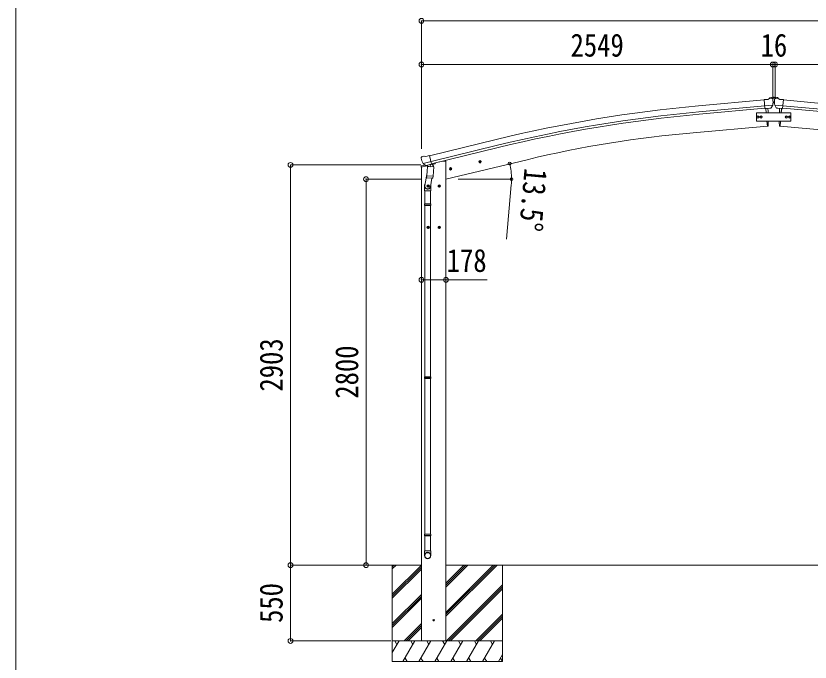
# Model space of a CAD drawing. Units: millimetres at full size, sheet at 1:35. Extents: x -9783 to 9892, y -6828 to 6752.
# Drawn here: x -9783 to -4022, y -4415 to 273 of the extents above; entities that cross this region are included whole.
import ezdxf
from ezdxf.enums import TextEntityAlignment as Align

# ---------------------------------------------------------------- set-up
doc = ezdxf.new("R2010")
doc.units = ezdxf.units.MM
doc.header["$LTSCALE"] = 35
doc.header["$PDMODE"] = 32
doc.header["$PDSIZE"] = 35
for name, color, linetype, lineweight in [('0-0_0', 7, 'Continuous', 9), ('0-1_本体', 4, 'Continuous', 9), ('0-2_部品', 7, 'Continuous', 9), ('0-3_ELV2', 3, 'Continuous', 9), ('0-A_寸法', 6, 'Continuous', 9), ('F-0_240', 7, 'Continuous', 9)]:
    doc.layers.add(name, color=color, linetype=linetype, lineweight=lineweight)
doc.styles.add('ＭＳ ゴシック', font='')
doc.styles.get('ＭＳ ゴシック').set_extended_font_data('MS Gothic')

msp = doc.modelspace()

# ---------------------------------------------------------------- linework, layer by layer
at = {"layer": '0-0_0'}
for p, q in [((-7438.23, -3711.57), (-6841.34, -3711.57)), ((-7052.34, -3738.9), (-7024.96, -3711.52)), ((-7052.34, -3724.76), (-7039.1, -3711.52)), ((-7052.34, -3711.57), (-7052.34, -4411.52)), ((-7052.34, -3922.75), (-6841.34, -3711.75)), ((-7052.34, -3936.89), (-6841.34, -3725.89)), ((-7052.34, -3951.03), (-6841.34, -3740.04)), ((-6663.34, -4082.53), (-6292.33, -3711.52)), ((-6663.34, -4054.25), (-6320.61, -3711.52)), ((-6663.34, -4068.39), (-6306.47, -3711.52)), ((-6663.34, -3870.4), (-6504.46, -3711.52)), ((-6663.34, -3856.26), (-6518.6, -3711.52)), ((-6663.34, -3842.12), (-6532.74, -3711.52)), ((-6663.34, -3711.57), (-4076.89, -3711.57)), ((-6252.34, -3711.52), (-6252.34, -4411.52)), ((-1906.77, -3711.57), (-4793.47, -3711.57)), ((-6658.48, -4261.52), (-6252.34, -3855.38)), ((-6644.34, -4261.52), (-6252.34, -3869.53)), ((-6630.2, -4261.52), (-6252.34, -3883.67)), ((-7052.34, -4134.88), (-6841.34, -3923.88)), ((-7052.34, -4149.02), (-6841.34, -3938.03)), ((-7052.34, -4163.17), (-6841.34, -3952.17)), ((-6446.35, -4261.52), (-6252.34, -4067.51)), ((-6432.21, -4261.52), (-6252.34, -4081.66)), ((-6966.85, -4261.52), (-6841.34, -4136.01)), ((-6418.06, -4261.52), (-6252.34, -4095.8)), ((-6952.71, -4261.52), (-6841.34, -4150.16)), ((-6938.56, -4261.52), (-6841.34, -4164.3)), ((-6252.34, -4261.52), (-7052.34, -4261.52)), ((-7052.34, -4345.35), (-7003.94, -4261.52)), ((-7018.94, -4287.5), (-7033.94, -4261.52)), ((-6975.07, -4411.52), (-6888.47, -4261.52)), ((-6903.47, -4287.5), (-6918.47, -4261.52)), ((-6859.6, -4411.52), (-6773, -4261.52)), ((-6663.34, -4261.52), (-6841.34, -4261.52)), ((-6788, -4287.5), (-6803, -4261.52)), ((-6744.13, -4411.52), (-6657.53, -4261.52)), ((-6672.53, -4287.5), (-6687.53, -4261.52)), ((-6628.66, -4411.52), (-6542.06, -4261.52)), ((-6557.06, -4287.5), (-6572.06, -4261.52)), ((-6513.19, -4411.52), (-6426.59, -4261.52)), ((-6456.59, -4261.52), (-6441.59, -4287.5)), ((-6397.72, -4411.52), (-6311.12, -4261.52)), ((-6326.12, -4287.5), (-6341.12, -4261.52)), ((-6282.25, -4411.52), (-6252.34, -4359.71)), ((-7052.34, -4411.52), (-6252.34, -4411.52)), ((-6960.08, -4385.54), (-6945.08, -4411.52)), ((-6844.6, -4385.54), (-6829.6, -4411.52)), ((-6729.13, -4385.54), (-6714.14, -4411.52)), ((-6613.67, -4385.54), (-6598.67, -4411.52)), ((-6498.2, -4385.54), (-6483.2, -4411.52)), ((-6382.72, -4385.54), (-6367.73, -4411.52)), ((-6267.25, -4385.54), (-6252.34, -4411.37))]:
    msp.add_line(p, q, dxfattribs=at)
msp.add_circle((-6752.34, -4111.52), 5, dxfattribs=at)
at = {"layer": '0-1_本体'}
for p, q in [((-4355.02, -337.16), (-4832.33, -380.44)), ((-4215.62, -337.16), (-3738.31, -380.44)), ((-4351.25, -380.16), (-4828.44, -423.42)), ((-4349.79, -396.94), (-4826.92, -440.2)), ((-4342.57, -399.15), (-4339.81, -430.7)), ((-4228.07, -399.15), (-4230.83, -430.7)), ((-4220.85, -396.94), (-3743.72, -440.2)), ((-4219.38, -380.16), (-3742.2, -423.42)), ((-4334.56, -490.7), (-4331.32, -527.75)), ((-4236.08, -490.7), (-4239.32, -527.75)), ((-4331.32, -527.75), (-4869.26, -574.81)), ((-4239.32, -527.75), (-3701.38, -574.81)), ((-6781.87, -741.37), (-6299, -623.89)), ((-6771.8, -783.34), (-6288.79, -665.83)), ((-6767.86, -799.71), (-6284.81, -682.19)), ((-6739.35, -794.01), (-6687.34, -781.52)), ((-6663.34, -781.52), (-6687.34, -781.52)), ((-6075.18, -770.33), (-6663.34, -911.53)), ((-6663.34, -781.52), (-6663.34, -4261.52)), ((-6841.34, -4261.52), (-6841.34, -824.97))]:
    msp.add_line(p, q, dxfattribs=at)
at = {"layer": '0-1_本体', "color": 6}
msp.add_line((-6663.34, -1641.7), (-6841.34, -1641.7), dxfattribs=at)
at = {"layer": '0-1_本体'}
for centre, radius, start, end in [((-3927.63, -10370.36), 10030.81, 95.17465, 103.67464), ((-3927.63, -10370.36), 9987.65, 95.17465, 103.67464), ((-3927.63, -10370.36), 9970.81, 95.17465, 103.67464), ((-4160.89, -8760.6), 8216.38, 94.94583, 103.47282)]:
    msp.add_arc(centre, radius, start, end, dxfattribs=at)
at = {"layer": '0-2_部品'}
for p, q in [((-4328.64, -332.71), (-4355.2, -335.04)), ((-4349.55, -399.7), (-4355.2, -335.04)), ((-4328.64, -332.71), (-4316.92, -325.95)), ((-4302.01, -324.36), (-4315.68, -325.56)), ((-4292.88, -330.11), (-4298.36, -325.51)), ((-4291.81, -332.16), (-4291.7, -333.5)), ((-4279.04, -332.15), (-4279.16, -333.49)), ((-4277.98, -330.11), (-4272.49, -325.51)), ((-4268.84, -324.36), (-4255.18, -325.55)), ((-4242.22, -332.71), (-4253.94, -325.94)), ((-4242.22, -332.71), (-4215.65, -335.03)), ((-4221.31, -399.69), (-4215.65, -335.03)), ((-4292.34, -375), (-4351.25, -380.16)), ((-4339.58, -398.83), (-4349.55, -399.7)), ((-4339.82, -430.55), (-4342.57, -399.08)), ((-4326.7, -419.87), (-4328.2, -397.91)), ((-4305.98, -395.89), (-4313.68, -396.56)), ((-4303.59, -394.49), (-4292.66, -375.55)), ((-4278.52, -375), (-4219.6, -380.15)), ((-4267.27, -394.48), (-4278.2, -375.55)), ((-4264.88, -395.88), (-4257.17, -396.56)), ((-4244.15, -419.87), (-4242.65, -397.91)), ((-4231.27, -398.82), (-4221.31, -399.69)), ((-4231.04, -430.55), (-4228.28, -399.07)), ((-4326.24, -430.55), (-4326.7, -419.87)), ((-4244.61, -430.55), (-4244.15, -419.87)), ((-4331.52, -525.4), (-4334.57, -490.55)), ((-4326.12, -524.95), (-4325.29, -499.32)), ((-4325.29, -499.32), (-4325.22, -490.55)), ((-4245.57, -499.32), (-4245.63, -490.55)), ((-4244.73, -524.95), (-4245.57, -499.32)), ((-4239.33, -525.4), (-4236.29, -490.55)), ((-4331.28, -528.18), (-4331.52, -525.4)), ((-4328.67, -527.79), (-4331.28, -528.18)), ((-4242.19, -527.78), (-4239.58, -528.17)), ((-4239.58, -528.17), (-4239.33, -525.4)), ((-6835.85, -747.15), (-6822.67, -743.99)), ((-6808.11, -746.66), (-6821.37, -743.96)), ((-6808.11, -746.66), (-6782.18, -740.44)), ((-6843.16, -757.98), (-6842.89, -759.13)), ((-6838.95, -749.4), (-6842.8, -755.7)), ((-6829.11, -798.28), (-6771.6, -784.48)), ((-6812.26, -813.19), (-6828.64, -798.7)), ((-6807.27, -812.93), (-6770.56, -804.12)), ((-6776.52, -805.95), (-6777.54, -820.55)), ((-6770.56, -804.12), (-6769.03, -803.75)), ((-6767.48, -801.65), (-6766.54, -801.72)), ((-6766.54, -801.72), (-6753.22, -817.03)), ((-6762.59, -806.06), (-6743.18, -801.4)), ((-6739.35, -792.77), (-6739.35, -796.54)), ((-6425.83, -787.76), (-6406.39, -783.09)), ((-6421.28, -779.98), (-6423.41, -787.18)), ((-6413.98, -778.23), (-6421.28, -779.98)), ((-6413.78, -795.15), (-6418.44, -775.7)), ((-6408.81, -783.67), (-6413.98, -778.23)), ((-6410.94, -790.87), (-6408.81, -783.67)), ((-6843.9, -825.58), (-6802.21, -815.57)), ((-6843.9, -818.69), (-6843.9, -825.58)), ((-6816.21, -809.68), (-6841.6, -815.77)), ((-6800.75, -862.36), (-6816.66, -958.53)), ((-6809.55, -813.76), (-6802.03, -811.96)), ((-6808.8, -813.3), (-6807.27, -812.93)), ((-6805.43, -813.16), (-6805.48, -813.9)), ((-6804.73, -814.94), (-6778.91, -821.38)), ((-6797.81, -820.29), (-6802.48, -887.13)), ((-6752.12, -823.48), (-6797.81, -820.29)), ((-6796.03, -817.11), (-6796.26, -820.4)), ((-6756.79, -890.32), (-6752.12, -823.48)), ((-6753.22, -817.03), (-6753.67, -823.38)), ((-6639.77, -839.12), (-6620.32, -834.45)), ((-6635.21, -831.34), (-6637.34, -838.54)), ((-6627.91, -829.59), (-6635.21, -831.34)), ((-6627.71, -846.51), (-6632.38, -827.06)), ((-6622.75, -835.03), (-6627.91, -829.59)), ((-6624.88, -842.23), (-6622.75, -835.03)), ((-6803.34, -899.59), (-6802.47, -887.13)), ((-6802.95, -900.95), (-6802.95, -900.95)), ((-6756.79, -890.32), (-6802.48, -887.13)), ((-6801.5, -901.73), (-6759.8, -904.65)), ((-6765.23, -904.27), (-6775.96, -967.85)), ((-6756.81, -890.32), (-6757.69, -903.02)), ((-6818.81, -995.69), (-6818.81, -961.34)), ((-6782.34, -961.76), (-6802.34, -961.76)), ((-6792.34, -954.26), (-6798.84, -958.01)), ((-6798.84, -958.01), (-6798.84, -965.52)), ((-6798.84, -965.52), (-6792.34, -969.27)), ((-6792.34, -971.76), (-6792.34, -951.76)), ((-6785.84, -958.01), (-6792.34, -954.26)), ((-6772.81, -961.04), (-6772.81, -995.69)), ((-6702.34, -961.76), (-6722.34, -961.76)), ((-6712.34, -954.26), (-6718.84, -958.01)), ((-6718.84, -958.01), (-6718.84, -965.52)), ((-6718.84, -965.52), (-6712.34, -969.27)), ((-6712.34, -971.76), (-6712.34, -951.76)), ((-6705.84, -958.01), (-6712.34, -954.26)), ((-6772.81, -995.69), (-6818.81, -995.69)), ((-6816.81, -995.69), (-6816.81, -1089.69)), ((-6774.81, -995.69), (-6774.81, -1089.69)), ((-6818.81, -1091.69), (-6817.81, -1089.69)), ((-6772.81, -1091.69), (-6818.81, -1091.69)), ((-6773.81, -1089.69), (-6817.81, -1089.69)), ((-6772.81, -1091.69), (-6773.81, -1089.69)), ((-6772.81, -1091.69), (-6772.81, -1099.69)), ((-6772.81, -1099.69), (-6818.81, -1099.69)), ((-6773.81, -1101.69), (-6817.81, -1101.69)), ((-6816.81, -1101.69), (-6816.81, -2345.88)), ((-6774.81, -1101.69), (-6774.81, -2345.88)), ((-6772.81, -1099.69), (-6773.81, -1101.69)), ((-6782.34, -1261.76), (-6802.34, -1261.76)), ((-6792.34, -1254.26), (-6798.84, -1258.01)), ((-6798.84, -1258.01), (-6798.84, -1265.52)), ((-6798.84, -1265.52), (-6792.34, -1269.27)), ((-6792.34, -1271.76), (-6792.34, -1251.76)), ((-6785.84, -1258.01), (-6792.34, -1254.26)), ((-6702.34, -1261.76), (-6722.34, -1261.76)), ((-6712.34, -1254.26), (-6718.84, -1258.01)), ((-6718.84, -1258.01), (-6718.84, -1265.52)), ((-6718.84, -1265.52), (-6712.34, -1269.27)), ((-6712.34, -1271.76), (-6712.34, -1251.76)), ((-6705.84, -1258.01), (-6712.34, -1254.26)), ((-6818.81, -2347.88), (-6817.81, -2345.88)), ((-6772.81, -2347.88), (-6818.81, -2347.88)), ((-6772.81, -2355.88), (-6818.81, -2355.88)), ((-6773.81, -2345.88), (-6817.81, -2345.88)), ((-6773.81, -2357.88), (-6817.81, -2357.88)), ((-6816.81, -2357.88), (-6816.81, -3486.07)), ((-6774.81, -2357.88), (-6774.81, -3486.07)), ((-6772.81, -2347.88), (-6773.81, -2345.88)), ((-6772.81, -2355.88), (-6773.81, -2357.88)), ((-6772.81, -2347.88), (-6772.81, -2355.88)), ((-6818.81, -3488.07), (-6817.81, -3486.07)), ((-6772.81, -3488.07), (-6818.81, -3488.07)), ((-6772.81, -3496.07), (-6818.81, -3496.07)), ((-6773.81, -3486.07), (-6817.81, -3486.07)), ((-6773.81, -3498.07), (-6817.81, -3498.07)), ((-6816.81, -3498.07), (-6816.81, -3608.07)), ((-6774.81, -3498.07), (-6774.81, -3608.07)), ((-6772.81, -3488.07), (-6773.81, -3486.07)), ((-6772.81, -3496.07), (-6773.81, -3498.07)), ((-6772.81, -3488.07), (-6772.81, -3496.07)), ((-6818.81, -3642.21), (-6818.81, -3608.07)), ((-6772.81, -3608.07), (-6818.81, -3608.07)), ((-6772.81, -3642.21), (-6772.81, -3608.07))]:
    msp.add_line(p, q, dxfattribs=at)
for points in [[(-4339.58, -398.83), (-4339.31, -398.9), (-4313.94, -396.68), (-4313.68, -396.56)], [(-4292.27, -374.37), (-4292.55, -375.36), (-4292.66, -375.55)], [(-4278.59, -374.37), (-4278.3, -375.35), (-4278.2, -375.55)], [(-4231.27, -398.82), (-4231.54, -398.89), (-4256.92, -396.67), (-4257.17, -396.56)], [(-6776.75, -805.89), (-6767.02, -803.55), (-6782.18, -740.44)], [(-6829.38, -797.71), (-6828.8, -798.55), (-6828.64, -798.7)], [(-6776.75, -805.89), (-6776.98, -806.04), (-6801.75, -811.98), (-6802.03, -811.96)], [(-6423.41, -787.18), (-6418.24, -792.62), (-6410.94, -790.87)], [(-6637.34, -838.54), (-6632.18, -843.98), (-6624.88, -842.23)], [(-6792.34, -969.27), (-6785.84, -965.52), (-6785.84, -958.01)], [(-6712.34, -969.27), (-6705.84, -965.52), (-6705.84, -958.01)], [(-6818.81, -1091.69), (-6818.81, -1099.69), (-6817.81, -1101.69)], [(-6792.34, -1269.27), (-6785.84, -1265.52), (-6785.84, -1258.01)], [(-6712.34, -1269.27), (-6705.84, -1265.52), (-6705.84, -1258.01)], [(-6818.81, -2347.88), (-6818.81, -2355.88), (-6817.81, -2357.88)], [(-6818.81, -3488.07), (-6818.81, -3496.07), (-6817.81, -3498.07)]]:
    msp.add_lwpolyline(points, dxfattribs=at)
for centre, radius in [((-4377.43, -460.55), 6.5), ((-4193.43, -460.55), 6.5), ((-6416.11, -785.42), 8.5), ((-6416.11, -785.42), 7.7), ((-6416.11, -785.42), 6.5), ((-6630.04, -836.78), 8.5), ((-6630.04, -836.78), 7.7), ((-6630.04, -836.78), 6.5), ((-6792.34, -961.76), 8.5), ((-6792.34, -961.76), 7.7), ((-6792.34, -961.76), 6.5), ((-6712.34, -961.76), 8.5), ((-6712.34, -961.76), 7.7), ((-6712.34, -961.76), 6.5), ((-6792.34, -1261.76), 8.5), ((-6792.34, -1261.76), 7.7), ((-6792.34, -1261.76), 6.5), ((-6712.34, -1261.76), 8.5), ((-6712.34, -1261.76), 7.7), ((-6712.34, -1261.76), 6.5)]:
    msp.add_circle(centre, radius, dxfattribs=at)
at = {"layer": '0-2_部品', "color": 4}
msp.add_circle((-6752.34, -4111.52), 4.5, dxfattribs=at)
at = {"layer": '0-2_部品'}
for centre, radius, start, end in [((-4315.42, -328.55), 3, 95, 120), ((-4301.58, -329.34), 5, 50.00648, 94.99352), ((-4493.32, -351.14), 202.4, 353.4085, 5), ((-4077.53, -351.13), 202.4, 175, 186.5915), ((-4269.28, -329.34), 5, 85.00648, 129.99352), ((-4255.44, -328.54), 3, 60, 85), ((-4329.11, -524.82), 3, 278.50322, 357.46219), ((-4241.75, -524.81), 3, 182.53781, 261.49678), ((-6834.68, -752.01), 5, 103.5, 148.5), ((-6821.97, -746.9), 3, 78.5, 103.5), ((-6646.08, -711.88), 202.4, 193.5, 205.09125), ((-6775.92, -806.03), 0.604, 100.59842, 172.20595), ((-6769.15, -803.27), 0.5, 283.5, 318.76246), ((-6744.35, -796.54), 5, 283.5, 0), ((-6840.9, -818.69), 3, 103.5, 180), ((-6808.91, -812.81), 0.5, 248.23754, 283.5), ((-6805.93, -813.13), 0.5, 356, 103.5), ((-6804.48, -813.97), 1, 176, 256), ((-6778.56, -820.41), 1.03, 250.03897, 351.96569), ((-6801.4, -899.76), 1.95, 175.04017, 217.47766), ((-6801.36, -899.74), 2, 217.40962, 266), ((-6759.66, -902.65), 2, 266, 349.46843), ((-6788.81, -961.34), 30, 177.45142, 180)]:
    msp.add_arc(centre, radius, start, end, dxfattribs=at)
for centre, major_axis, ratio, start_param, end_param in [((-4287.49, -328.11), (-15.35, 3.44), 0.101033, 5.9751426, 5.9753737), ((-4294.81, -332.41), (2.71, -1.31), 0.997474, 0.5366567, 1.3225652), ((-4276.05, -332.41), (-2.71, -1.31), 0.997474, 4.9606201, 5.7465286), ((-4283.37, -328.11), (15.35, 3.44), 0.101033, 0.3078116, 0.3080427), ((-4306.25, -392.89), (1.62, -2.54), 0.997631, 5.8041905, 5.8929484), ((-4306.32, -392.78), (-3.5, 2.17), 0.650902, 2.1145521, 2.1873627), ((-4306.19, -392.98), (1.62, -2.54), 0.997631, 5.965759, 6.7621801), ((-4264.67, -392.98), (-1.62, -2.54), 0.997631, 5.8041905, 6.6006116), ((-4264.54, -392.78), (3.5, 2.17), 0.650902, 4.0958226, 4.1686332), ((-4264.61, -392.89), (-1.62, -2.54), 0.997631, 0.3902369, 0.4789948), ((-6840.24, -757.26), (-1.57, -2.57), 0.99628, 4.712389, 5.4996506), ((-6810.27, -810.94), (-0.73, -2.92), 0.997631, 5.8041905, 6.6006116), ((-6810.21, -810.71), (2.63, 3.16), 0.650902, 4.0958226, 4.1686332), ((-6810.25, -810.84), (-0.73, -2.92), 0.997631, 0.3902369, 0.4789948), ((-6795.81, -961.04), (23, 0), 0.996195, 2.5560258, 6.5663028), ((-6795.81, -961.04), (21, 0), 0.996195, 2.9349147, 5.9512394), ((-6795.81, -3640.47), (-23, 0), 0.996195, 3.1415927, 6.2831853), ((-6795.81, -3642.21), (-23, 0), 0.996195, 3.1415927, 6.2831853), ((-6795.81, -3642.21), (0, -23.43), 0.981806, 4.712389, 7.8539816)]:
    msp.add_ellipse(centre, major_axis=major_axis, ratio=ratio, start_param=start_param, end_param=end_param, dxfattribs=at)
msp.add_ellipse((-6795.81, -3642.21), major_axis=(21, 0), ratio=0.996195, dxfattribs=at)
at = {"layer": '0-3_ELV2'}
for p, q in [((-4289.43, -317.29), (-4313.57, -319.4)), ((-4289.43, -317.29), (-4281.43, -317.29)), ((-4284.17, -322.01), (-4283.33, -322.01)), ((-4281.43, -317.29), (-4257.29, -319.4)), ((-4253.93, -325.22), (-4257.29, -319.4)), ((-4253.93, -325.89), (-4253.93, -325.22)), ((-4291.18, -358.79), (-4279.79, -358.79)), ((-4284.17, -354.71), (-4283.33, -354.71))]:
    msp.add_line(p, q, dxfattribs=at)
for points in [[(-4316.93, -325.8), (-4316.93, -325.22), (-4313.57, -319.4)], [(-4286.69, -321.17), (-4287.53, -321.17), (-4287.53, -322.01), (-4286.69, -322.01)], [(-4285.01, -320.33), (-4285.01, -319.49), (-4285.85, -319.49), (-4285.85, -320.33)], [(-4285.85, -322.85), (-4285.85, -323.69), (-4285.01, -323.69), (-4285.01, -322.85)], [(-4283.33, -322.01), (-4283.33, -321.17), (-4284.17, -321.17)], [(-4286.69, -353.87), (-4287.53, -353.87), (-4287.53, -354.71), (-4286.69, -354.71)], [(-4285.01, -353.03), (-4285.01, -352.19), (-4285.85, -352.19), (-4285.85, -353.03)], [(-4285.85, -355.55), (-4285.85, -356.39), (-4285.01, -356.39), (-4285.01, -355.55)], [(-4283.33, -354.71), (-4283.33, -353.87), (-4284.17, -353.87)]]:
    msp.add_lwpolyline(points, dxfattribs=at)
for points in [[(-4160.43, -490.55), (-4160.43, -430.55), (-4410.43, -430.55), (-4410.43, -490.55)], [(-4408.43, -460.55), (-4404.68, -454.05), (-4397.17, -454.05), (-4393.42, -460.55), (-4397.17, -467.05), (-4404.68, -467.05)], [(-4384.93, -460.55), (-4381.18, -454.05), (-4373.67, -454.05), (-4369.92, -460.55), (-4373.67, -467.05), (-4381.18, -467.05)], [(-4185.92, -460.55), (-4189.67, -454.05), (-4197.18, -454.05), (-4200.93, -460.55), (-4197.18, -467.05), (-4189.67, -467.05)], [(-4162.42, -460.55), (-4166.17, -454.05), (-4173.68, -454.05), (-4177.43, -460.55), (-4173.68, -467.05), (-4166.17, -467.05)]]:
    msp.add_lwpolyline(points, close=True, dxfattribs=at)
for centre, radius in [((-4285.43, -321.59), 3.5), ((-4285.43, -354.29), 3.5), ((-4400.93, -460.55), 8.5), ((-4400.93, -460.55), 7.7), ((-4400.93, -460.55), 6.5), ((-4377.43, -460.55), 8.5), ((-4377.43, -460.55), 7.7), ((-4377.43, -460.55), 6.5), ((-4193.43, -460.55), 8.5), ((-4193.43, -460.55), 7.7), ((-4193.43, -460.55), 6.5), ((-4169.93, -460.55), 8.5), ((-4169.93, -460.55), 7.7), ((-4169.93, -460.55), 6.5)]:
    msp.add_circle(centre, radius, dxfattribs=at)
for centre, start, end in [((-4286.69, -320.33), 270, 0), ((-4286.69, -322.85), 0, 90), ((-4284.17, -320.33), 180, 270), ((-4284.17, -322.85), 90, 180), ((-4286.69, -353.03), 270, 0), ((-4286.69, -355.55), 0, 90), ((-4284.17, -353.03), 180, 270), ((-4284.17, -355.55), 90, 180)]:
    msp.add_arc(centre, 0.84, start, end, dxfattribs=at)
at = {"layer": '0-A_寸法'}
for p, q in [((-6841.34, 236.84), (-6841.34, -79.78)), ((-6841.34, 236.84), (-1727.34, 236.84)), ((-6841.34, -79.78), (-6841.34, -79.78)), ((-6841.34, -79.78), (-4292.34, -79.78)), ((-6841.34, -79.78), (-6841.34, -691.54)), ((-4292.34, -79.78), (-4292.34, -329.54)), ((-4276.34, -79.78), (-4292.34, -79.78)), ((-4276.34, -79.78), (-4276.34, -329.54)), ((-1727.34, -79.78), (-4276.34, -79.78)), ((-7790.92, -808.52), (-6845.83, -808.52)), ((-7790.92, -3711.52), (-7790.92, -808.52)), ((-7242.95, -911.52), (-6845.83, -911.52)), ((-7242.95, -3711.52), (-7242.95, -911.52)), ((-6573.84, -911.52), (-6186.99, -911.52)), ((-6189.84, -953.98), (-6224.2, -1346.48)), ((-6663.34, -1641.7), (-6363.34, -1641.7)), ((-7790.92, -3711.52), (-7062.8, -3711.52)), ((-7790.92, -4261.52), (-7790.92, -3711.52)), ((-7790.92, -4261.52), (-7062.8, -4261.52))]:
    msp.add_line(p, q, dxfattribs=at)
for centre in [(-6201.44, -797.87), (-6187.99, -911.52)]:
    msp.add_circle(centre, 10.62, dxfattribs=at)
for start, end in [(0, 13.5), (354.99678, 0)]:
    msp.add_arc((-6674.84, -911.52), 486.86, start, end, dxfattribs=at)
for p in [(-6841.34, 236.84), (-6841.34, -79.78), (-4292.34, -79.78), (-4276.34, -79.78), (-7790.92, -808.52), (-7242.95, -911.52), (-6841.34, -1641.7), (-6663.34, -1641.7), (-7790.92, -3711.52), (-7242.95, -3711.52), (-7790.92, -4261.52)]:
    msp.add_point(p, dxfattribs=at)
at = {"layer": 'F-0_240', "color": 5}
msp.add_line((-9783.03, 6751.9), (-9783.03, -6828.1), dxfattribs=at)

# ---------------------------------------------------------------- texts
at = {"layer": '0-A_寸法', "color": 7, "style": 'ＭＳ ゴシック', "width": 0.85}
for s, p in [('2549', (-5759.34, -72.78)), ('16', (-4380.59, -72.78)), ('178', (-6657.72, -1634.7))]:
    msp.add_text(s, height=166.8, dxfattribs=at).set_placement(p, align=Align.BOTTOM_LEFT)
for s, rotation, p in [('13.5°', 264.997, (-6142.69, -823.85)), ('2903', 90, (-7797.92, -2452.52)), ('2800', 90, (-7249.95, -2504.02)), ('550', 90, (-7797.92, -4130.9))]:
    msp.add_text(s, height=166.8, rotation=rotation, dxfattribs=at).set_placement(p, align=Align.BOTTOM_LEFT)

doc.saveas('drawing.dxf')
